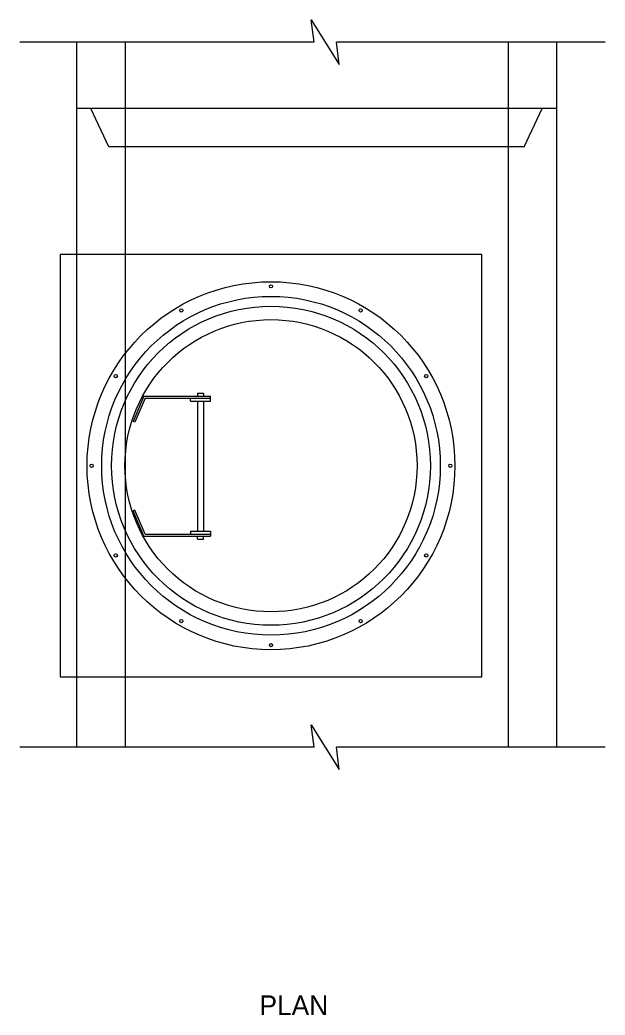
# Model space of a CAD drawing. Extents: x -808.4 to -747.1, y 435.2 to 499.8.
# Drawn here: x -805.72 to -799.71, y 470.45 to 480.67 of the extents above; entities that cross this region are included whole.
import ezdxf

# ---------------------------------------------------------------- set-up
doc = ezdxf.new("R2010")
doc.units = 0
for name, color, linetype in [('df_DETAIL', 7, 'Continuous'), ('df_NO-PLOT', 7, 'Continuous'), ('str_Reinforcement-A', 7, 'Continuous')]:
    doc.layers.add(name, color=color, linetype=linetype)

msp = doc.modelspace()

# ---------------------------------------------------------------- linework, layer by layer
at = {"layer": 'df_DETAIL'}
for p, q in [((-802.901, 480.439), (-805.723, 480.439)), ((-805.14, 480.439), (-805.14, 478.259)), ((-804.643, 480.439), (-804.643, 473.202)), ((-802.701, 480.439), (-803.017, 480.439)), ((-802.156, 480.439), (-802.472, 480.439)), ((-799.712, 480.439), (-802.156, 480.439)), ((-800.709, 480.439), (-800.709, 473.202)), ((-800.212, 480.439), (-800.212, 473.202)), ((-800.212, 479.759), (-805.14, 479.759)), ((-804.81, 479.365), (-804.993, 479.759)), ((-800.542, 479.365), (-800.359, 479.759)), ((-800.542, 479.365), (-804.81, 479.365)), ((-800.977, 478.259), (-805.31, 478.259)), ((-805.31, 478.259), (-805.31, 473.926)), ((-805.14, 478.259), (-805.14, 473.926)), ((-800.977, 473.926), (-800.977, 478.259)), ((-803.899, 476.837), (-803.899, 476.807)), ((-803.899, 476.837), (-803.837, 476.837)), ((-803.837, 476.837), (-803.837, 476.807)), ((-804.451, 476.807), (-804.561, 476.547)), ((-804.437, 476.786), (-804.542, 476.539)), ((-804.451, 476.807), (-803.764, 476.807)), ((-804.437, 476.786), (-803.764, 476.786)), ((-803.972, 476.755), (-803.972, 476.786)), ((-803.972, 476.755), (-803.764, 476.755)), ((-803.899, 476.755), (-803.899, 475.421)), ((-803.837, 476.755), (-803.837, 475.421)), ((-803.764, 476.786), (-803.764, 476.807)), ((-803.764, 476.755), (-803.764, 476.786)), ((-804.542, 476.539), (-804.561, 476.547)), ((-804.542, 475.636), (-804.561, 475.629)), ((-804.451, 475.369), (-804.561, 475.629)), ((-804.437, 475.39), (-804.542, 475.636)), ((-803.972, 475.421), (-803.764, 475.421)), ((-803.972, 475.421), (-803.972, 475.39)), ((-803.972, 475.421), (-803.764, 475.421)), ((-803.764, 475.421), (-803.764, 475.39)), ((-804.451, 475.369), (-803.764, 475.369)), ((-804.437, 475.39), (-803.764, 475.39)), ((-803.899, 475.338), (-803.899, 475.369)), ((-803.899, 475.338), (-803.837, 475.338)), ((-803.837, 475.338), (-803.837, 475.369)), ((-803.764, 475.39), (-803.764, 475.369)), ((-805.31, 473.926), (-800.977, 473.926)), ((-805.14, 473.926), (-805.14, 473.202)), ((-802.901, 473.202), (-805.723, 473.202)), ((-802.701, 473.202), (-803.017, 473.202)), ((-802.156, 473.202), (-802.472, 473.202)), ((-799.712, 473.202), (-802.156, 473.202))]:
    msp.add_line(p, q, dxfattribs=at)
for points in [[(-802.701, 480.439), (-802.73, 480.669), (-802.443, 480.21), (-802.472, 480.439)], [(-802.701, 473.202), (-802.73, 473.432), (-802.443, 472.972), (-802.472, 473.202)]]:
    msp.add_lwpolyline(points, dxfattribs=at)
for radius in [1.739, 1.638, 1.5]:
    msp.add_circle((-803.144, 476.092), radius, dxfattribs=at)
at = {"layer": 'str_Reinforcement-A'}
for centre, radius in [((-803.144, 476.092), 1.889), ((-803.144, 477.934), 0.0168), ((-804.065, 477.687), 0.0168), ((-802.223, 477.687), 0.0168), ((-804.739, 477.013), 0.0168), ((-801.549, 477.013), 0.0168), ((-804.986, 476.092), 0.0168), ((-801.302, 476.092), 0.0168), ((-804.739, 475.171), 0.0168), ((-801.549, 475.171), 0.0168), ((-804.065, 474.497), 0.0168), ((-802.223, 474.497), 0.0168), ((-803.144, 474.25), 0.0168)]:
    msp.add_circle(centre, radius, dxfattribs=at)

# ---------------------------------------------------------------- texts
at = {"layer": 'df_NO-PLOT'}
msp.add_text('PLAN', height=0.202, dxfattribs=at).set_placement((-803.262, 470.452))

doc.saveas('drawing.dxf')
